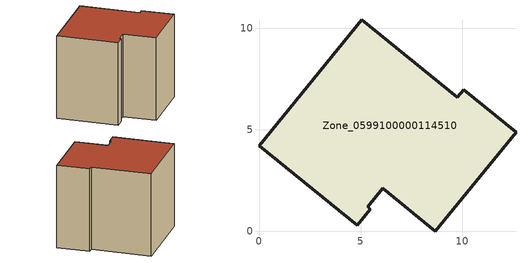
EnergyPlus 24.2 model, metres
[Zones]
Zone_0599100000114510
 floor ground (C_G): 12.66,4.89 8.68,0 6.09,2.12 5.35,1.21 5.48,1.1 4.83,0.3 0,4.23 5.05,10.43 9.76,6.6 10.08,6.99 z0
 wall outside (C_F): 4.83,0.3 5.48,1.1 5.35,1.21 6.09,2.12 8.68,0 12.66,4.89 10.08,6.99 9.76,6.6 5.05,10.43 0,4.23 4.83,0.3 z0:8.6
 roof outside (C_R): 5.05,10.43 0,4.23 4.83,0.3 5.48,1.1 5.35,1.21 6.09,2.12 8.68,0 12.66,4.89 10.08,6.99 9.76,6.6 z8.6
[BUILDING]
Pand.0599100000114510: North Axis=0; Terrain=City; Loads Convergence Tolerance Value=0.04; Temperature Convergence Tolerance Value=0.4; Solar Distribution=FullExterior; Maximum Number of Warmup Days=25; Minimum Number of Warmup Days=1
[Site:Location]
Rotterdam.The.Hague.AP_ZH_NLD Design_Conditions: Latitude=51.96; Longitude=4.45; Time Zone=1; Elevation=-4.5
[SITE:GROUNDTEMPERATURE:BUILDINGSURFACE]
18, 18, 18, 18, 18, 18, 18, 18, 18, 18, 18, 18
[MATERIAL] Thermal Absorptance=0.9; Solar Absorptance=0.7; Visible Absorptance=0.7
Name | Roughness | Thickness | Conductivity | Density | Specific Heat
G.TC.1946-1964 | MediumSmooth | 0.15 | 1 | 540 | 1210
F.TC.1946-1964 | Rough | 0.3 | 0.857143 | 1920 | 840
R.TC.1946-1964 | MediumRough | 0.2 | 0.235294 | 1500 | 1000
[CONSTRUCTION]
C_G: G.TC.1946-1964
C_F: F.TC.1946-1964
C_R: R.TC.1946-1964
[ZONE]
Zone_0599100000114510: Type=1; Multiplier=1; Ceiling Height=Autocalculate; Volume=Autocalculate; Floor Area=autocalculate; Part of Total Floor Area=Yes
[ZONEINFILTRATION:DESIGNFLOWRATE]
Infil_Zone_0599100000114510: Zone or ZoneList or Space or SpaceList=Zone_0599100000114510; Schedule=AlwaysOn; Design Flow Rate Calculation Method=Flow/Area; Flow Rate per Floor Area=0.003; Constant Term Coefficient=1; Temperature Term Coefficient=0; Velocity Term Coefficient=0; Velocity Squared Term Coefficient=0
[HVACTEMPLATE:ZONE:IDEALLOADSAIRSYSTEM]
Zone_0599100000114510: Maximum Heating Supply Air Temperature=50; Minimum Cooling Supply Air Temperature=13; Maximum Heating Supply Air Humidity Ratio=0.0156; Minimum Cooling Supply Air Humidity Ratio=0.0077; Heating Limit=NoLimit; Cooling Limit=NoLimit; Dehumidification Control Type=ConstantSensibleHeatRatio; Cooling Sensible Heat Ratio=0.7; Dehumidification Setpoint=60; Humidification Control Type=None; Humidification Setpoint=30; Outdoor Air Method=None; Outdoor Air Flow Rate per Person=0.00944; Outdoor Air Flow Rate per Zone Floor Area=0; Outdoor Air Flow Rate per Zone=0; Demand Controlled Ventilation Type=None; Outdoor Air Economizer Type=NoEconomizer; Heat Recovery Type=None; Sensible Heat Recovery Effectiveness=0.7; Latent Heat Recovery Effectiveness=0.65
[ZONECONTROL:THERMOSTAT]
ThermostatControl_Zone_0599100000114510: Zone or ZoneList=Zone_0599100000114510; Control Type Schedule=DualSetpointControlType; Control 1=Thermostat_Zone_0599100000114510; Temperature Difference Between Cutout And Setpoint=0
[THERMOSTATSETPOINT:DUALSETPOINT]
Thermostat_Zone_0599100000114510: Heating Setpoint Temperature Schedule=HeatingSetpoint_Zone_0599100000114510; Cooling Setpoint Temperature Schedule=CoolingSetpoint_Zone_0599100000114510
[SCHEDULE:COMPACT]
HeatingSetpoint_Zone_0599100000114510: Through: 12/31, For: AllDays, Until: 24:00, 21
CoolingSetpoint_Zone_0599100000114510: Through: 12/31, For: AllDays, Until: 24:00, 24
DualSetpointControlType: Through: 12/31, For: AllDays, Until: 24:00, 4
AlwaysOn: Through: 12/31, For: AllDays, Until: 24:00, 1
